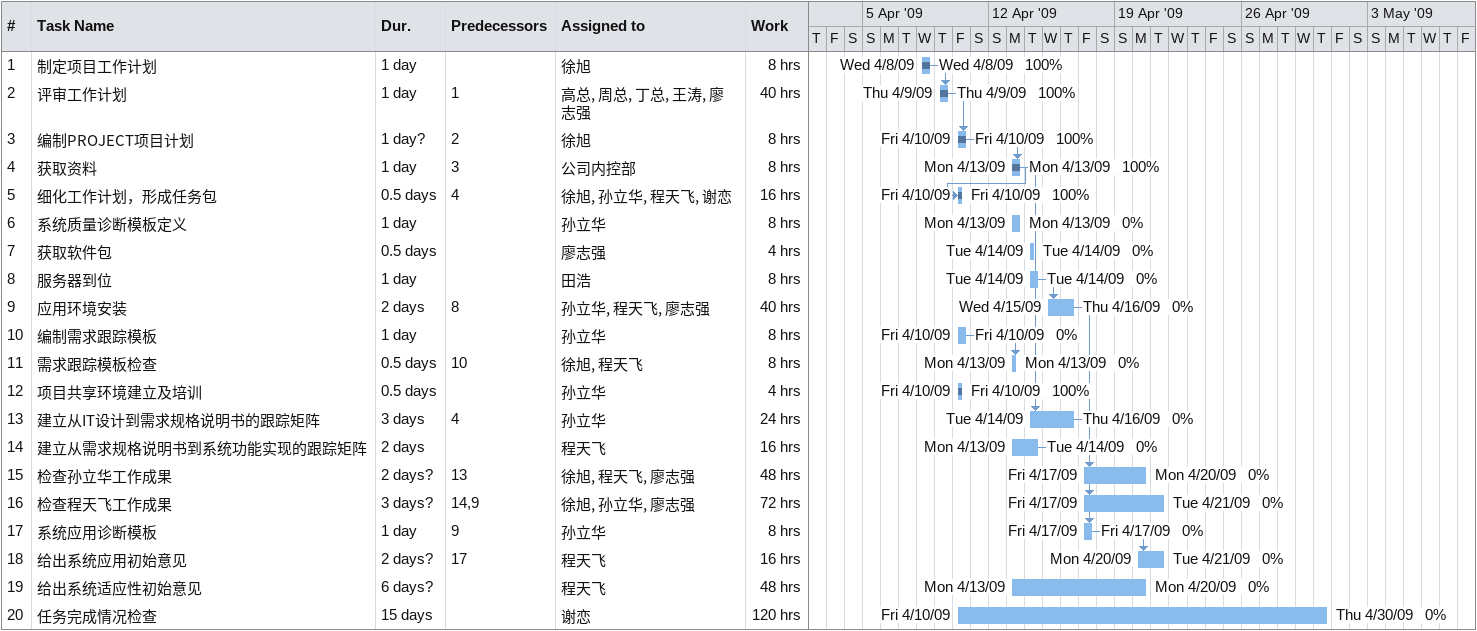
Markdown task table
| ID | Task | Duration | Start | Finish | Predecessors | Resources | % complete | Work (h) |
|---|---|---|---|---|---|---|---|---|
| 1 | 制定项目工作计划 | 1d | 2009-04-08 | 2009-04-08 |  | 徐旭 | 100 | 8 |
| 2 | 评审工作计划 | 1d | 2009-04-09 | 2009-04-09 | 1 | 高总, 周总, 丁总, 王涛, 廖志强 | 100 | 40 |
| 3 | 编制PROJECT项目计划 | 1d? | 2009-04-10 | 2009-04-10 | 2 | 徐旭 | 100 | 8 |
| 4 | 获取资料 | 1d | 2009-04-13 | 2009-04-13 | 3 | 公司内控部 | 100 | 8 |
| 5 | 细化工作计划，形成任务包 | 0.5d | 2009-04-10 | 2009-04-10 | 4 | 徐旭, 孙立华, 程天飞, 谢恋 | 100 | 16 |
| 6 | 系统质量诊断模板定义 | 1d | 2009-04-13 | 2009-04-13 |  | 孙立华 | 0 | 8 |
| 7 | 获取软件包 | 0.5d | 2009-04-14 | 2009-04-14 |  | 廖志强 | 0 | 4 |
| 8 | 服务器到位 | 1d | 2009-04-14 | 2009-04-14 |  | 田浩 | 0 | 8 |
| 9 | 应用环境安装 | 2d | 2009-04-15 | 2009-04-16 | 8 | 孙立华, 程天飞, 廖志强 | 0 | 40 |
| 10 | 编制需求跟踪模板 | 1d | 2009-04-10 | 2009-04-10 |  | 孙立华 | 0 | 8 |
| 11 | 需求跟踪模板检查 | 0.5d | 2009-04-13 | 2009-04-13 | 10 | 徐旭, 程天飞 | 0 | 8 |
| 12 | 项目共享环境建立及培训 | 0.5d | 2009-04-10 | 2009-04-10 |  | 孙立华 | 100 | 4 |
| 13 | 建立从IT设计到需求规格说明书的跟踪矩阵 | 3d | 2009-04-14 | 2009-04-16 | 4 | 孙立华 | 0 | 24 |
| 14 | 建立从需求规格说明书到系统功能实现的跟踪矩阵 | 2d | 2009-04-13 | 2009-04-14 |  | 程天飞 | 0 | 16 |
| 15 | 检查孙立华工作成果 | 2d? | 2009-04-17 | 2009-04-20 | 13 | 徐旭, 程天飞, 廖志强 | 0 | 48 |
| 16 | 检查程天飞工作成果 | 3d? | 2009-04-17 | 2009-04-21 | 14, 9 | 徐旭, 孙立华, 廖志强 | 0 | 72 |
| 17 | 系统应用诊断模板 | 1d | 2009-04-17 | 2009-04-17 | 9 | 孙立华 | 0 | 8 |
| 18 | 给出系统应用初始意见 | 2d? | 2009-04-20 | 2009-04-21 | 17 | 程天飞 | 0 | 16 |
| 19 | 给出系统适应性初始意见 | 6d? | 2009-04-13 | 2009-04-20 |  | 程天飞 | 0 | 48 |
| 20 | 任务完成情况检查 | 15d | 2009-04-10 | 2009-04-30 |  | 谢恋 | 0 | 120 |
